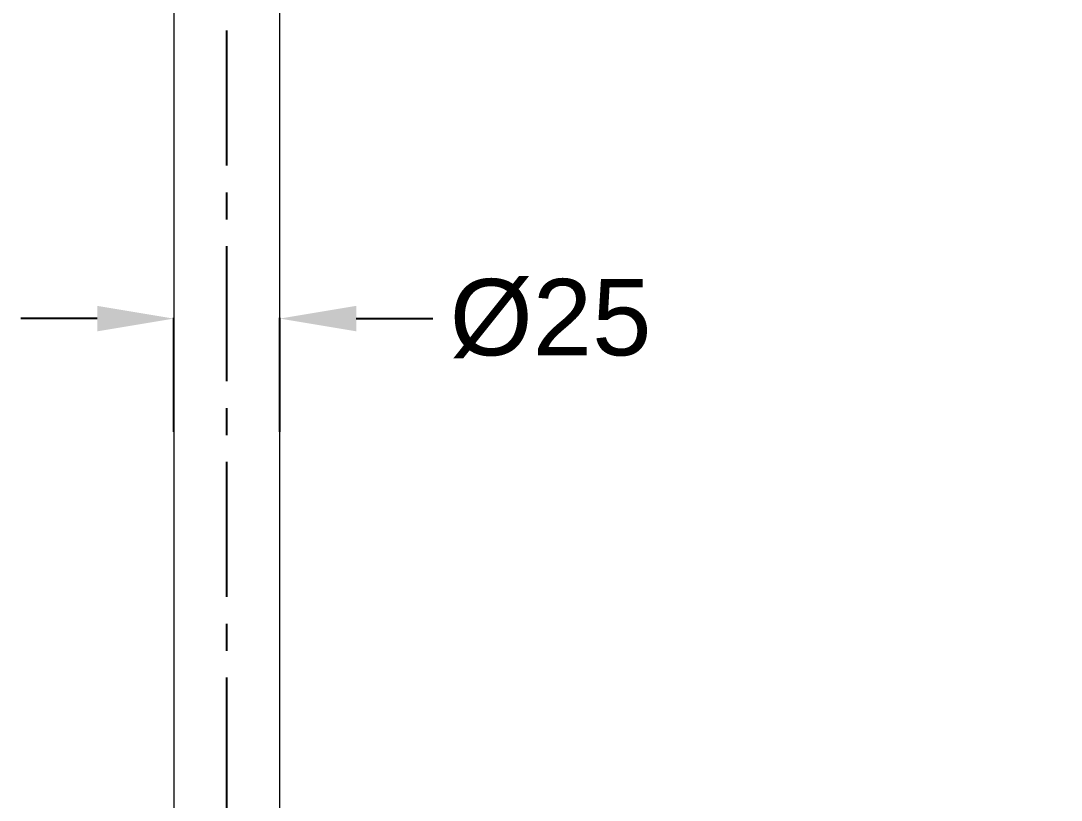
# Model space of a CAD drawing. Header units: millimetres. Extents: x 8883 to 11259, y -10160 to -6800.
# Drawn here: x 9630.1 to 9875.1, y -8933.6 to -8750 of the extents above; entities that cross this region are included whole.
import ezdxf

# ---------------------------------------------------------------- set-up
doc = ezdxf.new("R2010")
doc.units = ezdxf.units.MM
doc.linetypes.add('CENTERX2', pattern=[101.6, 63.5, -12.7, 12.7, -12.7])
doc.layers.add('CENTER', color=1, linetype='CENTERX2')
doc.layers.add('DIM', color=5, linetype='Continuous', lineweight=13)
doc.styles.add('ARIAL', font='arial.ttf')
doc.dimstyles.get("Standard").update_dxf_attribs({"dimtxt": 15, "dimasz": 15, "dimexe": 0.18, "dimexo": 0.0625, "dimgap": 4, "dimtad": 0, "dimdec": 1, "dimdsep": 46, "dimtxsty": 'ARIAL', "dimcen": 0, "dimclrd": 5, "dimclre": 5, "dimclrt": 5, "dimadec": 0, "dimazin": 0, "dimtfac": 1, "dimtdec": 1, "dimtofl": 0, "dimtmove": 0, "dimatfit": 3, "dimfxl": 1, "dimtolj": 1, "dimtzin": 0, "dimarcsym": 0})

# ---------------------------------------------------------------- blocks, each defined once
blk = doc.blocks.new('*D182')
at = {"layer": 'Defpoints', "color": 0, "transparency": 16777216}
for p in [(9691.1, -8820.12), (9666.1, -8846.88), (9691.1, -8846.88)]:
    blk.add_point(p, dxfattribs=at)
at = {"layer": 'DIM', "color": 5, "lineweight": -2, "transparency": 16777216}
for p, q in [((9648.1, -8820.12), (9630.1, -8820.12)), ((9666.1, -8846.81), (9666.1, -8819.94)), ((9691.1, -8846.81), (9691.1, -8819.94)), ((9709.1, -8820.12), (9727.1, -8820.12))]:
    blk.add_line(p, q, dxfattribs=at)
at = {"layer": 'DIM', "color": 5, "transparency": 16777216}
for points in [[(9648.1, -8817.12), (9648.1, -8823.12), (9666.1, -8820.12)], [(9709.1, -8817.12), (9709.1, -8823.12), (9691.1, -8820.12)]]:
    blk.add_solid(points, dxfattribs=at)
at = {"layer": 'DIM', "color": 5, "transparency": 16777216, "insert": (9754.85, -8820.12), "char_height": 18, "attachment_point": 5, "style": 'ARIAL'}
blk.add_mtext('\\A1;%%C25', dxfattribs=at)
blk = doc.blocks.new('*D185')
at = {"layer": 'Defpoints', "color": 0, "transparency": 16777216}
for p in [(9678.6, -7626.15), (9989.37, -9683.13), (10114.89, -9683.13)]:
    blk.add_point(p, dxfattribs=at)
at = {"layer": 'DIM', "color": 5, "lineweight": -2, "transparency": 16777216}
for p, q in [((9678.66, -7626.15), (10115.07, -7626.15)), ((10114.89, -7644.15), (10114.89, -8614.51)), ((10114.89, -9665.13), (10114.89, -8694.76)), ((9989.43, -9683.13), (10115.07, -9683.13))]:
    blk.add_line(p, q, dxfattribs=at)
at = {"layer": 'DIM', "color": 5, "transparency": 16777216}
for points in [[(10111.89, -7644.15), (10117.89, -7644.15), (10114.89, -7626.15)], [(10111.89, -9665.13), (10117.89, -9665.13), (10114.89, -9683.13)]]:
    blk.add_solid(points, dxfattribs=at)
at = {"layer": 'DIM', "color": 5, "transparency": 16777216, "insert": (10114.89, -8654.64), "char_height": 18, "attachment_point": 5, "rotation": 90, "style": 'ARIAL'}
blk.add_mtext('\\A1;(2280)', dxfattribs=at)

msp = doc.modelspace()

# ---------------------------------------------------------------- linework, layer by layer
at = {"linetype": 'Continuous', "lineweight": 18}
for p, q in [((9666.1, -8604.56), (9666.1, -9073.45)), ((9691.1, -9073.45), (9691.1, -8604.56))]:
    msp.add_line(p, q, dxfattribs=at)
at = {"layer": 'CENTER', "ltscale": 0.5}
msp.add_line((9678.6, -9088.84), (9678.6, -7621.15), dxfattribs=at)

# ---------------------------------------------------------------- dimensions: what is measured, and where the dimension line sits
at = {"layer": 'DIM', "color": 3}
dim = msp.add_linear_dim(base=(10114.89, -9683.13), p1=(9678.6, -7626.15), p2=(9989.37, -9683.13), angle=90, text='(2280)', dimstyle='Standard', override={"dimtxt": 18, "dimasz": 18, "dimgap": 5}, dxfattribs=at)
dim.commit()
dim.dimension.update_dxf_attribs({"geometry": '*D185', "text_midpoint": (10114.89, -8654.64)})
dim = msp.add_linear_dim(base=(9691.1, -8820.12), p1=(9666.1, -8846.88), p2=(9691.1, -8846.88), text='%%C<>', dimstyle='Standard', override={"dimtxt": 18, "dimasz": 18, "dimgap": 5}, dxfattribs=at)
dim.commit()
dim.dimension.update_dxf_attribs({"geometry": '*D182', "text_midpoint": (9754.85, -8820.12)})

doc.saveas('drawing.dxf')
